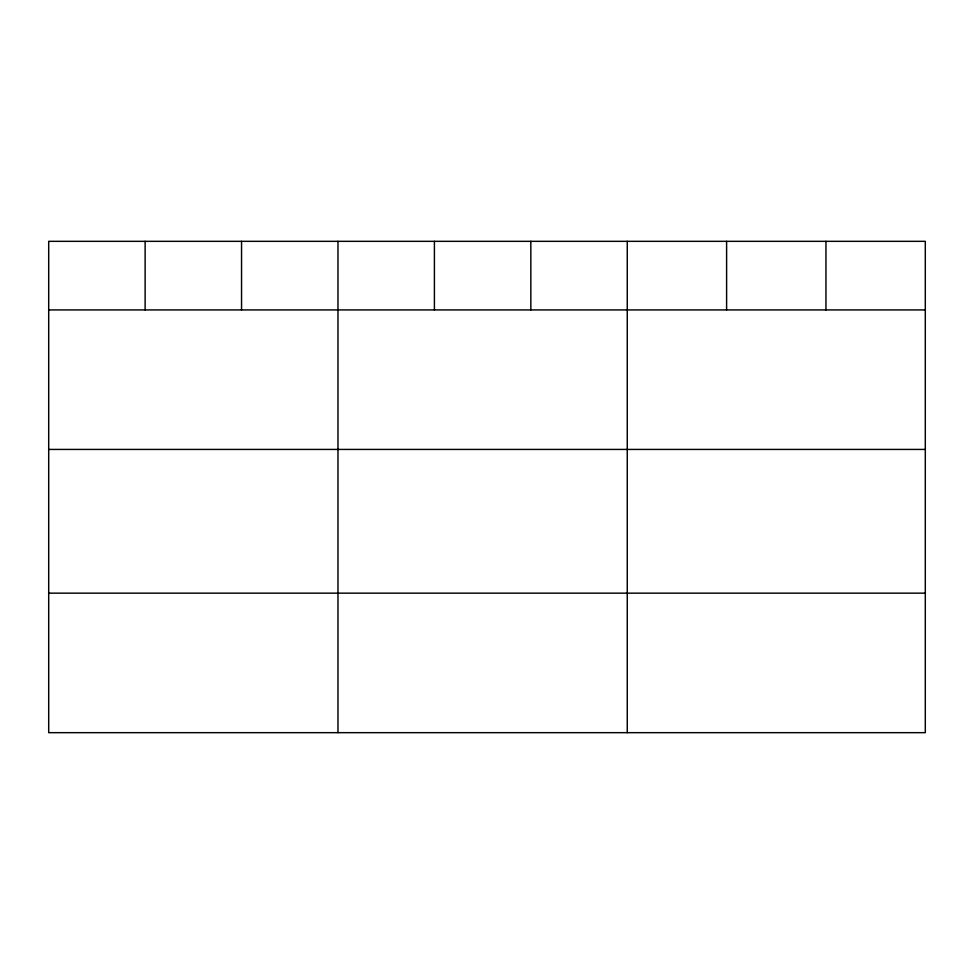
<?xml version="1.0" encoding="UTF-8"?>
<svg xmlns="http://www.w3.org/2000/svg" width="974" height="974" viewBox="0 0 974 974"><rect width="100%" height="100%" fill="white"/><g stroke="black" fill="none" stroke-linecap="round" stroke-linejoin="round"><path stroke-width="1.46" d="M925.3 309.927L925.3 732.667L48.7 732.667L48.7 241.333L925.3 241.333L925.3 309.927L48.7 309.927M48.7 449.428L925.3 449.428M48.7 593.154L925.3 593.154M825.952 241.333L825.952 309.927M726.604 241.333L726.604 309.927M627.256 241.333L627.256 732.667M530.83 241.333L530.83 309.927M434.404 241.333L434.404 309.927M337.978 241.333L337.978 732.667M241.552 241.333L241.552 309.927M145.126 241.333L145.126 309.927"/></g></svg>
